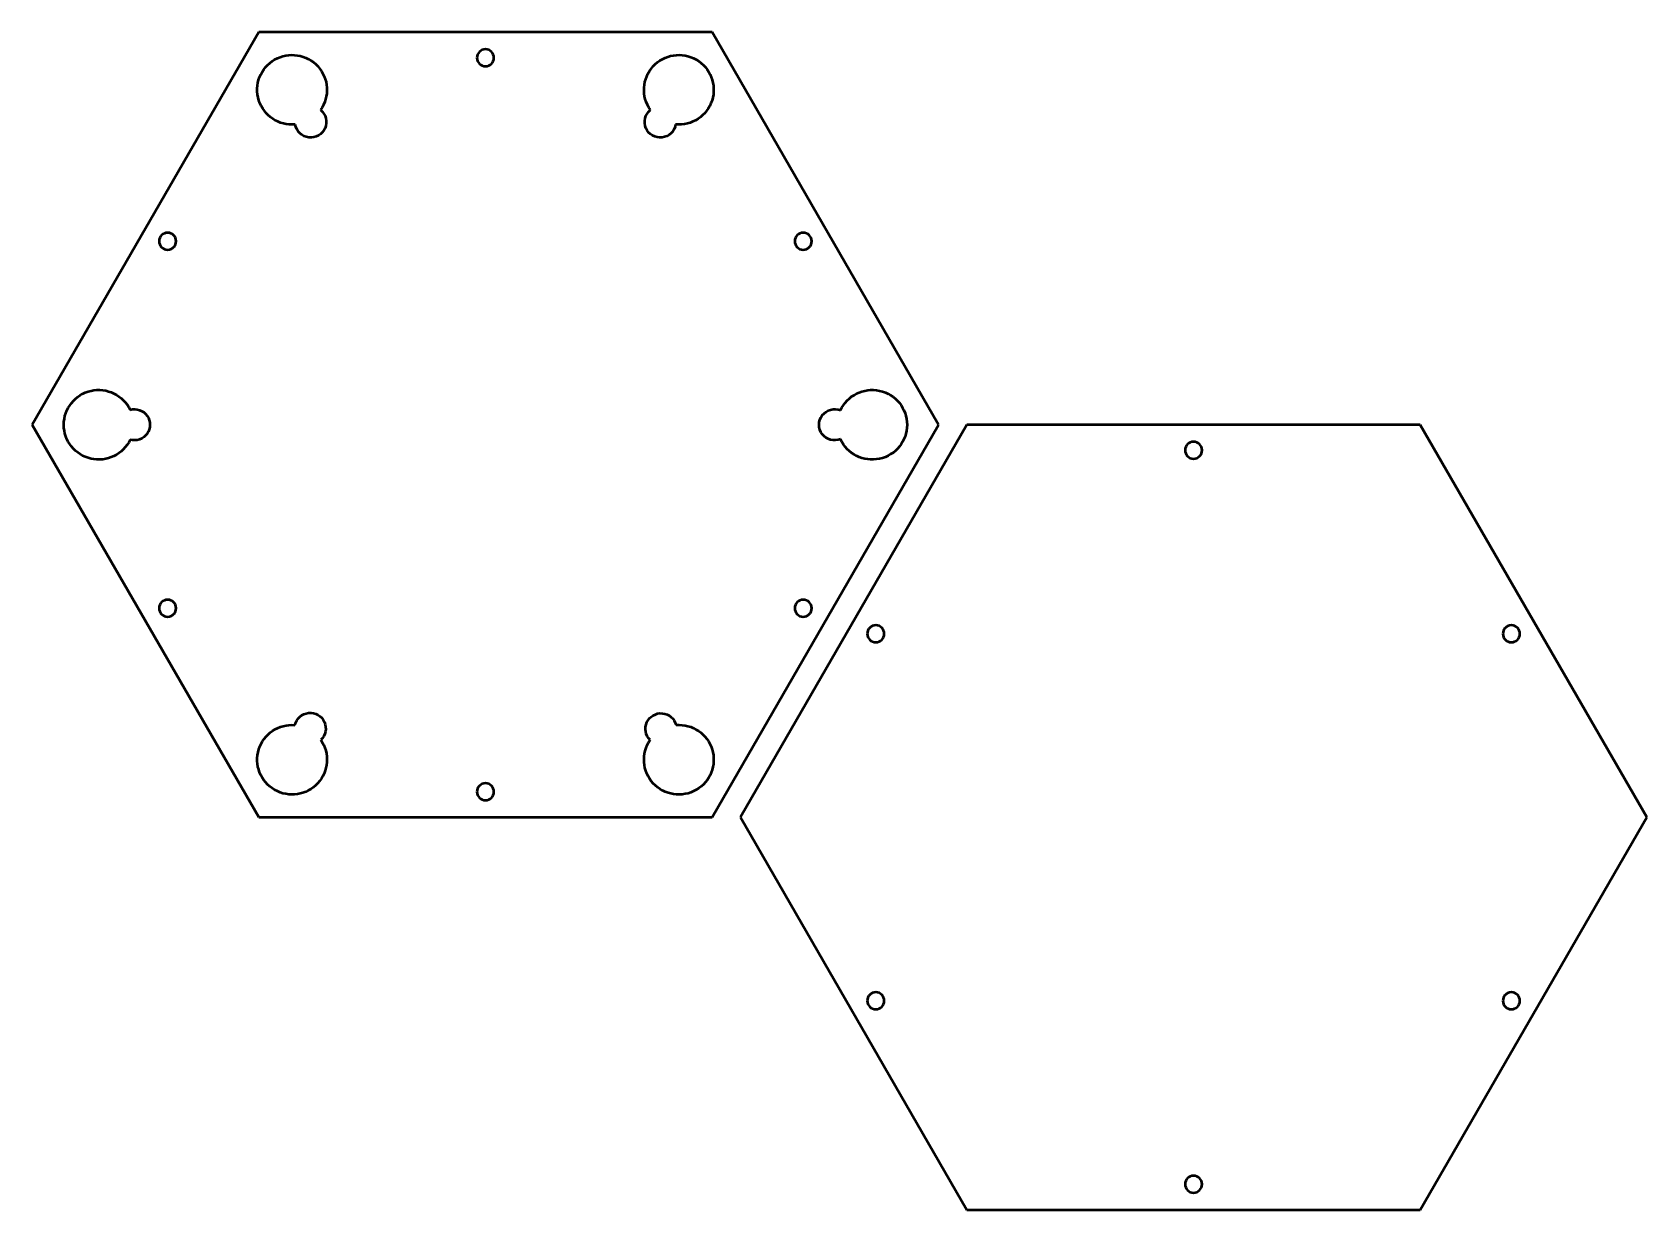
# Model space of a CAD drawing. Header units: millimetres. Extents: x 42 to 327, y 65 to 273.
import ezdxf

# ---------------------------------------------------------------- set-up
doc = ezdxf.new("R2010")
doc.units = ezdxf.units.MM
doc.header["$LTSCALE"] = 0.75
doc.layers.add('Visible', color=7, linetype='Continuous', lineweight=50)

msp = doc.modelspace()

# ---------------------------------------------------------------- linework, layer by layer
at = {"layer": 'Visible', "extrusion": (-1e-16, -1, 0)}
for p, q in [((81.716091, 273.24065), (41.716091, 203.958618)), ((161.716091, 273.24065), (81.716091, 273.24065)), ((201.716091, 203.958618), (161.716091, 273.24065)), ((41.716091, 203.958618), (81.716091, 134.676586)), ((161.716091, 134.676586), (201.716091, 203.958618)), ((206.716091, 203.958618), (166.716091, 134.676586)), ((286.716091, 203.958618), (206.716091, 203.958618)), ((326.716091, 134.676586), (286.716091, 203.958618)), ((81.716091, 134.676586), (161.716091, 134.676586)), ((166.716091, 134.676586), (206.716091, 65.394554)), ((286.716091, 65.394554), (326.716091, 134.676586)), ((206.716091, 65.394554), (286.716091, 65.394554))]:
    msp.add_line(p, q, dxfattribs=at)
at = {"layer": 'Visible', "extrusion": (0, 0, -1)}
for centre in [(-121.716091, 268.74065), (-65.613205, 236.349634), (-177.818977, 236.349634), (-246.716091, 199.458618), (-65.613205, 171.567602), (-177.818977, 171.567602), (-190.613205, 167.067602), (-302.818977, 167.067602), (-121.716091, 139.176586), (-190.613205, 102.28557), (-302.818977, 102.28557), (-246.716091, 69.894554)]:
    msp.add_circle(centre, 1.5, dxfattribs=at)
for centre, radius, start, end in [((-87.577091, 263.089101), 6.15, 264.679108, 215.320892), ((-155.855091, 263.089101), 6.15, 324.679108, 275.320892), ((-90.863328, 257.397172), 2.75, 129.029022, 350.970978), ((-152.568854, 257.397172), 2.75, 189.029022, 50.970978), ((-53.438091, 203.958618), 6.15, 205.485112, 154.514888), ((-189.994091, 203.958618), 6.15, 24.468741, 335.531259), ((-59.738091, 203.958618), 2.75, 74.207751, 285.792249), ((-183.360238, 203.958618), 2.75, 247.864371, 112.135629), ((-87.577091, 144.828136), 6.15, 145.263871, 94.736129), ((-90.768222, 150.355337), 2.75, 12.640694, 227.359306), ((-155.855091, 144.828136), 6.15, 85.505919, 34.494081), ((-152.709154, 150.277058), 2.75, 314.362824, 165.637176)]:
    msp.add_arc(centre, radius, start, end, dxfattribs=at)

doc.saveas('drawing.dxf')
